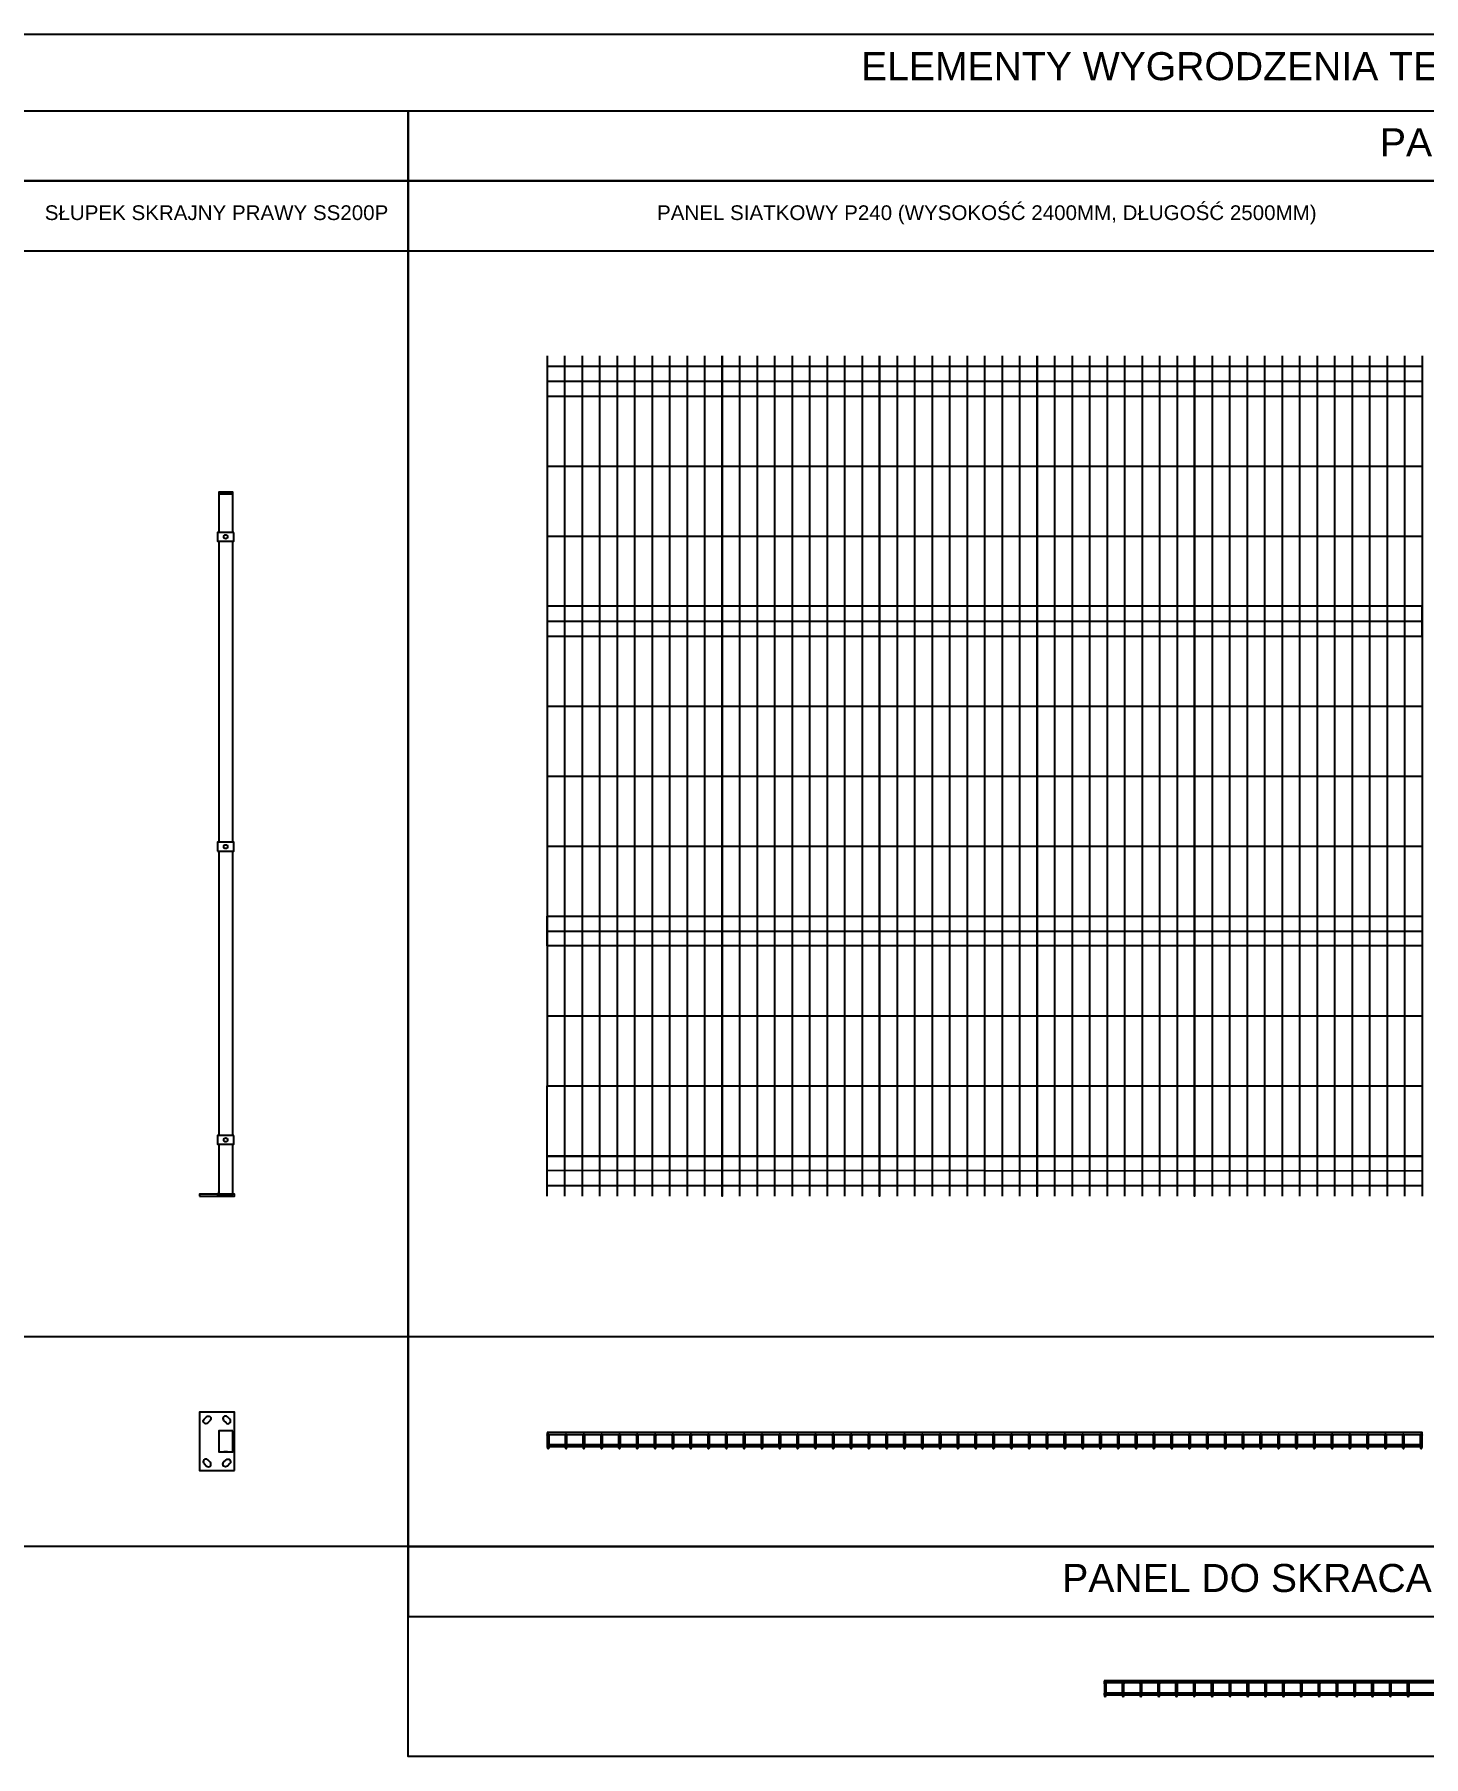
# Model space of a CAD drawing. Header units: millimetres. Extents: x 12058 to 45536, y -35768 to 10259.
# Drawn here: x 33569 to 37537, y -1398 to 3520 of the extents above; entities that cross this region are included whole.
import ezdxf

# ---------------------------------------------------------------- set-up
doc = ezdxf.new("R2010")
doc.units = ezdxf.units.MM
doc.layers.add('odboje_ Grupa-Stadnicki.pl', color=7, linetype='Continuous')
doc.layers.add('odboje_ Grupa-Stadnicki.pl @ 1', color=7, linetype='Continuous')
doc.styles.get("Standard").update_dxf_attribs({"font": 'arial.ttf'})

# ---------------------------------------------------------------- blocks, each defined once
blk = doc.blocks.new('SŁUPEK SKRAJNY PRAWY SS200P')
blk.add_line((25.5, -30), (14.5, -30))
for points in [[(45, -83.5), (45, 83.5), (-55, 83.5), (-55, -83.5)], [(40, 30), (0, 30), (0, -30), (40, -30)]]:
    blk.add_lwpolyline(points, close=True)
for points in [[(-24.2, 59.7), (-31.2, 52.7, -0.414214), (-41.8, 52.7), (-41.8, 52.7, -0.414214), (-41.8, 63.3), (-34.8, 70.3, -0.414214), (-24.2, 70.3), (-24.2, 70.3, -0.414214)], [(14.2, 59.7), (21.2, 52.7, 0.414214), (31.8, 52.7), (31.8, 52.7, 0.414214), (31.8, 63.3), (24.8, 70.3, 0.414214), (14.2, 70.3), (14.2, 70.3, 0.414214)], [(-24.2, -59.7), (-31.2, -52.7, 0.414214), (-41.8, -52.7), (-41.8, -52.7, 0.414214), (-41.8, -63.3), (-34.8, -70.3, 0.414214), (-24.2, -70.3), (-24.2, -70.3, 0.414214)], [(14.2, -59.7), (21.2, -52.7, -0.414214), (31.8, -52.7), (31.8, -52.7, -0.414214), (31.8, -63.3), (24.8, -70.3, -0.414214), (14.2, -70.3), (14.2, -70.3, -0.414214)]]:
    blk.add_lwpolyline(points, format="xyb", close=True)
blk = doc.blocks.new('PANEL SIATKOWY P240 (2500X2400)')
blk.add_lwpolyline([(-1250, 0), (-1250, -5), (1250, -5), (1250, 0)], close=True)
for points in [[(-1249.1, -35), (-1250, -35), (-1250, -40), (-1249.1, -40)], [(-1198.2, -35), (-1244.1, -35)], [(-1244.1, -40), (-1198.2, -40)], [(-1147.3, -35), (-1193.2, -35)], [(-1193.2, -40), (-1147.3, -40)], [(-1096.4, -35), (-1142.3, -35)], [(-1142.3, -40), (-1096.4, -40)], [(-1045.5, -35), (-1091.4, -35)], [(-1091.4, -40), (-1045.5, -40)], [(-994.6, -35), (-1040.5, -35)], [(-1040.5, -40), (-994.6, -40)], [(-943.7, -35), (-989.6, -35)], [(-989.6, -40), (-943.7, -40)], [(-892.8, -35), (-938.7, -35)], [(-938.7, -40), (-892.8, -40)], [(-841.9, -35), (-887.8, -35)], [(-887.8, -40), (-841.9, -40)], [(-791, -35), (-836.9, -35)], [(-836.9, -40), (-791, -40)], [(-740.1, -35), (-786, -35)], [(-786, -40), (-740.1, -40)], [(-689.2, -35), (-735.1, -35)], [(-735.1, -40), (-689.2, -40)], [(-638.3, -35), (-684.2, -35)], [(-684.2, -40), (-638.3, -40)], [(-587.4, -35), (-633.3, -35)], [(-633.3, -40), (-587.4, -40)], [(-536.5, -35), (-582.4, -35)], [(-582.4, -40), (-536.5, -40)], [(-485.6, -35), (-531.5, -35)], [(-531.5, -40), (-485.6, -40)], [(-434.7, -35), (-480.6, -35)], [(-480.6, -40), (-434.7, -40)], [(-383.8, -35), (-429.7, -35)], [(-429.7, -40), (-383.8, -40)], [(-332.9, -35), (-378.8, -35)], [(-378.8, -40), (-332.9, -40)], [(-282, -35), (-327.9, -35)], [(-327.9, -40), (-282, -40)], [(-231.1, -35), (-277, -35)], [(-277, -40), (-231.1, -40)], [(-180.2, -35), (-226.1, -35)], [(-226.1, -40), (-180.2, -40)], [(-129.3, -35), (-175.2, -35)], [(-175.2, -40), (-129.3, -40)], [(-78.4, -35), (-124.3, -35)], [(-124.3, -40), (-78.4, -40)], [(-27.5, -35), (-73.4, -35)], [(-73.4, -40), (-27.5, -40)], [(23.4, -35), (-22.5, -35)], [(-22.5, -40), (23.4, -40)], [(74.3, -35), (28.4, -35)], [(28.4, -40), (74.3, -40)], [(125.2, -35), (79.3, -35)], [(79.3, -40), (125.2, -40)], [(176.1, -35), (130.2, -35)], [(130.2, -40), (176.1, -40)], [(227, -35), (181.1, -35)], [(181.1, -40), (227, -40)], [(277.9, -35), (232, -35)], [(232, -40), (277.9, -40)], [(328.8, -35), (282.9, -35)], [(282.9, -40), (328.8, -40)], [(379.7, -35), (333.8, -35)], [(333.8, -40), (379.7, -40)], [(430.6, -35), (384.7, -35)], [(384.7, -40), (430.6, -40)], [(481.5, -35), (435.6, -35)], [(435.6, -40), (481.5, -40)], [(532.4, -35), (486.5, -35)], [(486.5, -40), (532.4, -40)], [(583.3, -35), (537.4, -35)], [(537.4, -40), (583.3, -40)], [(634.2, -35), (588.3, -35)], [(588.3, -40), (634.2, -40)], [(685.1, -35), (639.2, -35)], [(639.2, -40), (685.1, -40)], [(736, -35), (690.1, -35)], [(690.1, -40), (736, -40)], [(786.9, -35), (741, -35)], [(741, -40), (786.9, -40)], [(837.8, -35), (791.9, -35)], [(791.9, -40), (837.8, -40)], [(888.7, -35), (842.8, -35)], [(842.8, -40), (888.7, -40)], [(939.6, -35), (893.7, -35)], [(893.7, -40), (939.6, -40)], [(990.5, -35), (944.6, -35)], [(944.6, -40), (990.5, -40)], [(1041.4, -35), (995.5, -35)], [(995.5, -40), (1041.4, -40)], [(1092.3, -35), (1046.4, -35)], [(1046.4, -40), (1092.3, -40)], [(1143.2, -35), (1097.3, -35)], [(1097.3, -40), (1143.2, -40)], [(1194.1, -35), (1148.2, -35)], [(1148.2, -40), (1194.1, -40)], [(1245, -35), (1199.1, -35)], [(1199.1, -40), (1245, -40)], [(1250, -40), (1250, -35)]]:
    blk.add_lwpolyline(points)
for points in [[(-1249.1, -7.5), (-1249.1, -42.5, 0.414214), (-1246.6, -45), (-1246.6, -45, 0.414214), (-1244.1, -42.5), (-1244.1, -7.5, 0.414214), (-1246.6, -5), (-1246.6, -5, 0.414214)], [(-1198.2, -7.5), (-1198.2, -42.5, 0.414214), (-1195.7, -45), (-1195.7, -45, 0.414214), (-1193.2, -42.5), (-1193.2, -7.5, 0.414214), (-1195.7, -5), (-1195.7, -5, 0.414214)], [(-1147.3, -7.5), (-1147.3, -42.5, 0.414214), (-1144.8, -45), (-1144.8, -45, 0.414214), (-1142.3, -42.5), (-1142.3, -7.5, 0.414214), (-1144.8, -5), (-1144.8, -5, 0.414214)], [(-1096.4, -7.5), (-1096.4, -42.5, 0.414214), (-1093.9, -45), (-1093.9, -45, 0.414214), (-1091.4, -42.5), (-1091.4, -7.5, 0.414214), (-1093.9, -5), (-1093.9, -5, 0.414214)], [(-1045.5, -7.5), (-1045.5, -42.5, 0.414214), (-1043, -45), (-1043, -45, 0.414214), (-1040.5, -42.5), (-1040.5, -7.5, 0.414214), (-1043, -5), (-1043, -5, 0.414214)], [(-994.6, -7.5), (-994.6, -42.5, 0.414214), (-992.1, -45), (-992.1, -45, 0.414214), (-989.6, -42.5), (-989.6, -7.5, 0.414214), (-992.1, -5), (-992.1, -5, 0.414214)], [(-943.7, -7.5), (-943.7, -42.5, 0.414214), (-941.2, -45), (-941.2, -45, 0.414214), (-938.7, -42.5), (-938.7, -7.5, 0.414214), (-941.2, -5), (-941.2, -5, 0.414214)], [(-892.8, -7.5), (-892.8, -42.5, 0.414214), (-890.3, -45), (-890.3, -45, 0.414214), (-887.8, -42.5), (-887.8, -7.5, 0.414214), (-890.3, -5), (-890.3, -5, 0.414214)], [(-841.9, -7.5), (-841.9, -42.5, 0.414214), (-839.4, -45), (-839.4, -45, 0.414214), (-836.9, -42.5), (-836.9, -7.5, 0.414214), (-839.4, -5), (-839.4, -5, 0.414214)], [(-791, -7.5), (-791, -42.5, 0.414214), (-788.5, -45), (-788.5, -45, 0.414214), (-786, -42.5), (-786, -7.5, 0.414214), (-788.5, -5), (-788.5, -5, 0.414214)], [(-740.1, -7.5), (-740.1, -42.5, 0.414214), (-737.6, -45), (-737.6, -45, 0.414214), (-735.1, -42.5), (-735.1, -7.5, 0.414214), (-737.6, -5), (-737.6, -5, 0.414214)], [(-689.2, -7.5), (-689.2, -42.5, 0.414214), (-686.7, -45), (-686.7, -45, 0.414214), (-684.2, -42.5), (-684.2, -7.5, 0.414214), (-686.7, -5), (-686.7, -5, 0.414214)], [(-638.3, -7.5), (-638.3, -42.5, 0.414214), (-635.8, -45), (-635.8, -45, 0.414214), (-633.3, -42.5), (-633.3, -7.5, 0.414214), (-635.8, -5), (-635.8, -5, 0.414214)], [(-587.4, -7.5), (-587.4, -42.5, 0.414214), (-584.9, -45), (-584.9, -45, 0.414214), (-582.4, -42.5), (-582.4, -7.5, 0.414214), (-584.9, -5), (-584.9, -5, 0.414214)], [(-536.5, -7.5), (-536.5, -42.5, 0.414214), (-534, -45), (-534, -45, 0.414214), (-531.5, -42.5), (-531.5, -7.5, 0.414214), (-534, -5), (-534, -5, 0.414214)], [(-485.6, -7.5), (-485.6, -42.5, 0.414214), (-483.1, -45), (-483.1, -45, 0.414214), (-480.6, -42.5), (-480.6, -7.5, 0.414214), (-483.1, -5), (-483.1, -5, 0.414214)], [(-434.7, -7.5), (-434.7, -42.5, 0.414214), (-432.2, -45), (-432.2, -45, 0.414214), (-429.7, -42.5), (-429.7, -7.5, 0.414214), (-432.2, -5), (-432.2, -5, 0.414214)], [(-383.8, -7.5), (-383.8, -42.5, 0.414214), (-381.3, -45), (-381.3, -45, 0.414214), (-378.8, -42.5), (-378.8, -7.5, 0.414214), (-381.3, -5), (-381.3, -5, 0.414214)], [(-332.9, -7.5), (-332.9, -42.5, 0.414214), (-330.4, -45), (-330.4, -45, 0.414214), (-327.9, -42.5), (-327.9, -7.5, 0.414214), (-330.4, -5), (-330.4, -5, 0.414214)], [(-282, -7.5), (-282, -42.5, 0.414214), (-279.5, -45), (-279.5, -45, 0.414214), (-277, -42.5), (-277, -7.5, 0.414214), (-279.5, -5), (-279.5, -5, 0.414214)], [(-231.1, -7.5), (-231.1, -42.5, 0.414214), (-228.6, -45), (-228.6, -45, 0.414214), (-226.1, -42.5), (-226.1, -7.5, 0.414214), (-228.6, -5), (-228.6, -5, 0.414214)], [(-180.2, -7.5), (-180.2, -42.5, 0.414214), (-177.7, -45), (-177.7, -45, 0.414214), (-175.2, -42.5), (-175.2, -7.5, 0.414214), (-177.7, -5), (-177.7, -5, 0.414214)], [(-129.3, -7.5), (-129.3, -42.5, 0.414214), (-126.8, -45), (-126.8, -45, 0.414214), (-124.3, -42.5), (-124.3, -7.5, 0.414214), (-126.8, -5), (-126.8, -5, 0.414214)], [(-78.4, -7.5), (-78.4, -42.5, 0.414214), (-75.9, -45), (-75.9, -45, 0.414214), (-73.4, -42.5), (-73.4, -7.5, 0.414214), (-75.9, -5), (-75.9, -5, 0.414214)], [(-27.5, -7.5), (-27.5, -42.5, 0.414214), (-25, -45), (-25, -45, 0.414214), (-22.5, -42.5), (-22.5, -7.5, 0.414214), (-25, -5), (-25, -5, 0.414214)], [(23.4, -7.5), (23.4, -42.5, 0.414214), (25.9, -45), (25.9, -45, 0.414214), (28.4, -42.5), (28.4, -7.5, 0.414214), (25.9, -5), (25.9, -5, 0.414214)], [(74.3, -7.5), (74.3, -42.5, 0.414214), (76.8, -45), (76.8, -45, 0.414214), (79.3, -42.5), (79.3, -7.5, 0.414214), (76.8, -5), (76.8, -5, 0.414214)], [(125.2, -7.5), (125.2, -42.5, 0.414214), (127.7, -45), (127.7, -45, 0.414214), (130.2, -42.5), (130.2, -7.5, 0.414214), (127.7, -5), (127.7, -5, 0.414214)], [(176.1, -7.5), (176.1, -42.5, 0.414214), (178.6, -45), (178.6, -45, 0.414214), (181.1, -42.5), (181.1, -7.5, 0.414214), (178.6, -5), (178.6, -5, 0.414214)], [(227, -7.5), (227, -42.5, 0.414214), (229.5, -45), (229.5, -45, 0.414214), (232, -42.5), (232, -7.5, 0.414214), (229.5, -5), (229.5, -5, 0.414214)], [(277.9, -7.5), (277.9, -42.5, 0.414214), (280.4, -45), (280.4, -45, 0.414214), (282.9, -42.5), (282.9, -7.5, 0.414214), (280.4, -5), (280.4, -5, 0.414214)], [(328.8, -7.5), (328.8, -42.5, 0.414214), (331.3, -45), (331.3, -45, 0.414214), (333.8, -42.5), (333.8, -7.5, 0.414214), (331.3, -5), (331.3, -5, 0.414214)], [(379.7, -7.5), (379.7, -42.5, 0.414214), (382.2, -45), (382.2, -45, 0.414214), (384.7, -42.5), (384.7, -7.5, 0.414214), (382.2, -5), (382.2, -5, 0.414214)], [(430.6, -7.5), (430.6, -42.5, 0.414214), (433.1, -45), (433.1, -45, 0.414214), (435.6, -42.5), (435.6, -7.5, 0.414214), (433.1, -5), (433.1, -5, 0.414214)], [(481.5, -7.5), (481.5, -42.5, 0.414214), (484, -45), (484, -45, 0.414214), (486.5, -42.5), (486.5, -7.5, 0.414214), (484, -5), (484, -5, 0.414214)], [(532.4, -7.5), (532.4, -42.5, 0.414214), (534.9, -45), (534.9, -45, 0.414214), (537.4, -42.5), (537.4, -7.5, 0.414214), (534.9, -5), (534.9, -5, 0.414214)], [(583.3, -7.5), (583.3, -42.5, 0.414214), (585.8, -45), (585.8, -45, 0.414214), (588.3, -42.5), (588.3, -7.5, 0.414214), (585.8, -5), (585.8, -5, 0.414214)], [(634.2, -7.5), (634.2, -42.5, 0.414214), (636.7, -45), (636.7, -45, 0.414214), (639.2, -42.5), (639.2, -7.5, 0.414214), (636.7, -5), (636.7, -5, 0.414214)], [(685.1, -7.5), (685.1, -42.5, 0.414214), (687.6, -45), (687.6, -45, 0.414214), (690.1, -42.5), (690.1, -7.5, 0.414214), (687.6, -5), (687.6, -5, 0.414214)], [(736, -7.5), (736, -42.5, 0.414214), (738.5, -45), (738.5, -45, 0.414214), (741, -42.5), (741, -7.5, 0.414214), (738.5, -5), (738.5, -5, 0.414214)], [(786.9, -7.5), (786.9, -42.5, 0.414214), (789.4, -45), (789.4, -45, 0.414214), (791.9, -42.5), (791.9, -7.5, 0.414214), (789.4, -5), (789.4, -5, 0.414214)], [(837.8, -7.5), (837.8, -42.5, 0.414214), (840.3, -45), (840.3, -45, 0.414214), (842.8, -42.5), (842.8, -7.5, 0.414214), (840.3, -5), (840.3, -5, 0.414214)], [(888.7, -7.5), (888.7, -42.5, 0.414214), (891.2, -45), (891.2, -45, 0.414214), (893.7, -42.5), (893.7, -7.5, 0.414214), (891.2, -5), (891.2, -5, 0.414214)], [(939.6, -7.5), (939.6, -42.5, 0.414214), (942.1, -45), (942.1, -45, 0.414214), (944.6, -42.5), (944.6, -7.5, 0.414214), (942.1, -5), (942.1, -5, 0.414214)], [(990.5, -7.5), (990.5, -42.5, 0.414214), (993, -45), (993, -45, 0.414214), (995.5, -42.5), (995.5, -7.5, 0.414214), (993, -5), (993, -5, 0.414214)], [(1041.4, -7.5), (1041.4, -42.5, 0.414214), (1043.9, -45), (1043.9, -45, 0.414214), (1046.4, -42.5), (1046.4, -7.5, 0.414214), (1043.9, -5), (1043.9, -5, 0.414214)], [(1092.3, -7.5), (1092.3, -42.5, 0.414214), (1094.8, -45), (1094.8, -45, 0.414214), (1097.3, -42.5), (1097.3, -7.5, 0.414214), (1094.8, -5), (1094.8, -5, 0.414214)], [(1143.2, -7.5), (1143.2, -42.5, 0.414214), (1145.7, -45), (1145.7, -45, 0.414214), (1148.2, -42.5), (1148.2, -7.5, 0.414214), (1145.7, -5), (1145.7, -5, 0.414214)], [(1194.1, -7.5), (1194.1, -42.5, 0.414214), (1196.6, -45), (1196.6, -45, 0.414214), (1199.1, -42.5), (1199.1, -7.5, 0.414214), (1196.6, -5), (1196.6, -5, 0.414214)], [(1245, -7.5), (1245, -42.5, 0.414214), (1247.5, -45), (1247.5, -45, 0.414214), (1250, -42.5), (1250, -7.5, 0.414214), (1247.5, -5), (1247.5, -5, 0.414214)]]:
    blk.add_lwpolyline(points, format="xyb", close=True)
for centre in [(-1246.6, -7.5), (-1195.7, -7.5), (-1144.8, -7.5), (-1093.9, -7.5), (-1043, -7.5), (-992.1, -7.5), (-941.2, -7.5), (-890.3, -7.5), (-839.4, -7.5), (-788.5, -7.5), (-737.6, -7.5), (-686.7, -7.5), (-635.8, -7.5), (-584.9, -7.5), (-534, -7.5), (-483.1, -7.5), (-432.2, -7.5), (-381.3, -7.5), (-330.4, -7.5), (-279.5, -7.5), (-228.6, -7.5), (-177.7, -7.5), (-126.8, -7.5), (-75.9, -7.5), (-25, -7.5), (25.9, -7.5), (76.8, -7.5), (127.7, -7.5), (178.6, -7.5), (229.5, -7.5), (280.4, -7.5), (331.3, -7.5), (382.2, -7.5), (433.1, -7.5), (484, -7.5), (534.9, -7.5), (585.8, -7.5), (636.7, -7.5), (687.6, -7.5), (738.5, -7.5), (789.4, -7.5), (840.3, -7.5), (891.2, -7.5), (942.1, -7.5), (993, -7.5), (1043.9, -7.5), (1094.8, -7.5), (1145.7, -7.5), (1196.6, -7.5), (1247.5, -7.5)]:
    blk.add_circle(centre, 2.5)

msp = doc.modelspace()

# ---------------------------------------------------------------- linework, layer by layer
at = {"layer": 'odboje_ Grupa-Stadnicki.pl'}
for p, q in [((27036.284, 2902.236), (41236.284, 2902.236)), ((30336.284, 2902.236), (45536.284, 2902.236)), ((35032.988, 2602.236), (35032.988, 517.236)), ((35082.988, 2602.236), (35082.988, 202.236)), ((35132.988, 2602.236), (35132.988, 202.236)), ((35182.988, 2602.236), (35182.988, 202.236)), ((35232.988, 2602.236), (35232.988, 202.236)), ((35282.988, 2602.236), (35282.988, 202.236)), ((35332.988, 2602.236), (35332.988, 202.236)), ((35382.988, 2602.236), (35382.988, 202.236)), ((35432.988, 2602.236), (35432.988, 202.236)), ((35482.988, 2602.236), (35482.988, 202.236)), ((35582.988, 2602.236), (35582.988, 202.236)), ((35632.988, 2602.236), (35632.988, 202.236)), ((35682.988, 2602.236), (35682.988, 202.236)), ((35732.988, 2602.236), (35732.988, 202.236)), ((35782.988, 2602.236), (35782.988, 202.236)), ((35832.988, 2602.236), (35832.988, 202.236)), ((35882.988, 2602.236), (35882.988, 202.236)), ((35932.988, 2602.236), (35932.988, 202.236)), ((36032.988, 2602.236), (36032.988, 202.236)), ((36082.988, 2602.236), (36082.988, 202.236)), ((36132.988, 2602.236), (36132.988, 202.236)), ((36182.988, 2602.236), (36182.988, 202.236)), ((36232.988, 2602.236), (36232.988, 202.236)), ((36282.988, 2602.236), (36282.988, 202.236)), ((36332.988, 2602.236), (36332.988, 202.236)), ((36382.988, 2602.236), (36382.988, 202.236)), ((36482.988, 2602.236), (36482.988, 202.236)), ((36532.988, 2602.236), (36532.988, 202.236)), ((36582.988, 2602.236), (36582.988, 202.236)), ((36632.988, 2602.236), (36632.988, 202.236)), ((36682.988, 2602.236), (36682.988, 202.236)), ((36732.988, 2602.236), (36732.988, 202.236)), ((36782.988, 2602.236), (36782.988, 202.236)), ((36832.988, 2602.236), (36832.988, 202.236)), ((36932.988, 2602.236), (36932.988, 202.236)), ((36982.988, 2602.236), (36982.988, 202.236)), ((37032.988, 2602.236), (37032.988, 202.236)), ((37082.988, 2602.236), (37082.988, 202.236)), ((37132.988, 2602.236), (37132.988, 202.236)), ((37182.988, 2602.236), (37182.988, 202.236)), ((37232.988, 2602.236), (37232.988, 202.236)), ((37282.988, 2602.236), (37282.988, 202.236)), ((37332.988, 2602.236), (37332.988, 202.236)), ((37382.988, 2602.236), (37382.988, 202.236)), ((37432.988, 2602.236), (37432.988, 202.236)), ((37482.988, 2602.236), (37482.988, 202.236)), ((37532.988, 2602.236), (37532.988, 202.236)), ((35032.988, 2529.736), (37532.988, 2529.736)), ((35032.988, 2287.236), (37532.988, 2287.236)), ((35032.988, 2087.236), (37532.988, 2087.236)), ((35032.988, 1844.736), (37532.988, 1844.736)), ((35032.988, 1602.236), (37532.988, 1602.236)), ((35032.988, 1402.236), (37532.988, 1402.236)), ((35032.988, 1202.236), (37532.988, 1202.236)), ((35032.988, 959.736), (37532.988, 959.736)), ((35032.988, 717.236), (37532.988, 717.236)), ((35032.988, 517.236), (37532.988, 517.236)), ((35032.988, 202.236), (35032.988, 352.236)), ((35032.988, 277.236), (37532.988, 274.736)), ((34089.902, 208.236), (34094.902, 208.236)), ((34094.902, 208.236), (34094.902, 215.236)), ((27036.284, -197.764), (41236.284, -197.764)), ((30336.284, -197.764), (45536.284, -197.764)), ((34636.284, -797.764), (34636.284, -997.764)), ((34636.284, -997.764), (41236.284, -997.764))]:
    msp.add_line(p, q, dxfattribs=at)
for points in [[(28036.284, 3302.236), (45536.284, 3302.236), (45536.284, 3520.236), (28036.284, 3520.236)], [(28036.284, 3302.236), (34636.284, 3302.236), (34636.284, 3102.236), (28036.284, 3102.236)], [(34636.284, 3302.236), (41236.284, 3302.236), (41236.284, 3102.236), (34636.284, 3102.236)], [(31336.284, 3102.236), (34636.284, 3102.236), (34636.284, -797.764), (31336.284, -797.764)], [(34636.284, 3102.236), (37936.284, 3102.236), (37936.284, -797.764), (34636.284, -797.764)], [(35532.988, 2602.236), (35532.988, 202.236)], [(35982.988, 2602.236), (35982.988, 202.236)], [(36432.988, 2602.236), (36432.988, 202.236)], [(36882.988, 2602.236), (36882.988, 202.236)], [(34094.902, 2208.236), (34134.902, 2208.236), (34134.902, 2213.236), (34094.902, 2213.236)], [(34138.402, 2098.236), (34091.402, 2098.236), (34091.402, 2073.236), (34138.402, 2073.236)], [(35032.988, 1802.236), (37532.988, 1802.236), (37532.988, 1887.236), (35032.988, 1887.236)], [(34091.402, 1188.236), (34138.402, 1188.236), (34138.402, 1213.236), (34091.402, 1213.236)], [(37532.988, 917.236), (35032.988, 917.236), (35032.988, 1002.236), (37532.988, 1002.236)], [(34138.402, 375.736), (34091.402, 375.736), (34091.402, 350.736), (34138.402, 350.736)], [(37532.988, 232.236), (35032.988, 232.236), (35032.988, 317.236), (37532.988, 317.236)], [(34039.902, 202.236), (34139.902, 202.236), (34139.902, 208.236), (34039.902, 208.236)], [(34636.284, -797.764), (41236.284, -797.764), (41236.284, -1397.764), (34636.284, -1397.764)], [(36624.536, -1181.191), (36624.536, -1186.191), (39124.536, -1186.191), (39124.536, -1181.191)], [(36624.536, -1216.521), (36624.536, -1221.521), (39124.536, -1221.521), (39124.536, -1216.521)]]:
    msp.add_lwpolyline(points, close=True, dxfattribs=at)
for points in [[(37532.988, 2572.236), (35032.988, 2572.236), (35032.988, 2487.236), (37532.988, 2487.236)], [(34134.902, 2098.236), (34134.902, 2208.236), (34094.902, 2208.236), (34094.902, 2098.236)], [(34094.902, 2073.236), (34094.902, 1525.736)], [(34134.902, 1525.736), (34134.902, 2073.236)], [(34094.902, 1525.736), (34094.902, 1213.236)], [(34134.902, 1213.236), (34134.902, 1525.736)], [(34094.902, 1188.236), (34094.902, 890.736)], [(34134.902, 890.736), (34134.902, 1188.236)], [(34094.902, 890.736), (34094.902, 375.736)], [(34134.902, 375.736), (34134.902, 890.736)], [(37532.988, 317.236), (35032.988, 317.236), (35032.988, 517.236), (37532.988, 517.236)], [(34094.902, 350.736), (34094.902, 208.236), (34134.902, 208.236), (34134.902, 350.736)]]:
    msp.add_lwpolyline(points, dxfattribs=at)
for points in [[(36625.436, -1188.691), (36625.436, -1223.691, 0.41421356), (36627.936, -1226.191), (36627.936, -1226.191, 0.41421356), (36630.436, -1223.691), (36630.436, -1188.691, 0.41421356), (36627.936, -1186.191), (36627.936, -1186.191, 0.41421356)], [(36676.336, -1188.691), (36676.336, -1223.691, 0.41421356), (36678.836, -1226.191), (36678.836, -1226.191, 0.41421356), (36681.336, -1223.691), (36681.336, -1188.691, 0.41421356), (36678.836, -1186.191), (36678.836, -1186.191, 0.41421356)], [(36727.236, -1188.691), (36727.236, -1223.691, 0.41421356), (36729.736, -1226.191), (36729.736, -1226.191, 0.41421356), (36732.236, -1223.691), (36732.236, -1188.691, 0.41421356), (36729.736, -1186.191), (36729.736, -1186.191, 0.41421356)], [(36778.136, -1188.691), (36778.136, -1223.691, 0.41421356), (36780.636, -1226.191), (36780.636, -1226.191, 0.41421356), (36783.136, -1223.691), (36783.136, -1188.691, 0.41421356), (36780.636, -1186.191), (36780.636, -1186.191, 0.41421356)], [(36829.036, -1188.691), (36829.036, -1223.691, 0.41421356), (36831.536, -1226.191), (36831.536, -1226.191, 0.41421356), (36834.036, -1223.691), (36834.036, -1188.691, 0.41421356), (36831.536, -1186.191), (36831.536, -1186.191, 0.41421356)], [(36879.936, -1188.691), (36879.936, -1223.691, 0.41421356), (36882.436, -1226.191), (36882.436, -1226.191, 0.41421356), (36884.936, -1223.691), (36884.936, -1188.691, 0.41421356), (36882.436, -1186.191), (36882.436, -1186.191, 0.41421356)], [(36930.836, -1188.691), (36930.836, -1223.691, 0.41421356), (36933.336, -1226.191), (36933.336, -1226.191, 0.41421356), (36935.836, -1223.691), (36935.836, -1188.691, 0.41421356), (36933.336, -1186.191), (36933.336, -1186.191, 0.41421356)], [(36981.736, -1188.691), (36981.736, -1223.691, 0.41421356), (36984.236, -1226.191), (36984.236, -1226.191, 0.41421356), (36986.736, -1223.691), (36986.736, -1188.691, 0.41421356), (36984.236, -1186.191), (36984.236, -1186.191, 0.41421356)], [(37032.636, -1188.691), (37032.636, -1223.691, 0.41421356), (37035.136, -1226.191), (37035.136, -1226.191, 0.41421356), (37037.636, -1223.691), (37037.636, -1188.691, 0.41421356), (37035.136, -1186.191), (37035.136, -1186.191, 0.41421356)], [(37083.536, -1188.691), (37083.536, -1223.691, 0.41421356), (37086.036, -1226.191), (37086.036, -1226.191, 0.41421356), (37088.536, -1223.691), (37088.536, -1188.691, 0.41421356), (37086.036, -1186.191), (37086.036, -1186.191, 0.41421356)], [(37134.436, -1188.691), (37134.436, -1223.691, 0.41421356), (37136.936, -1226.191), (37136.936, -1226.191, 0.41421356), (37139.436, -1223.691), (37139.436, -1188.691, 0.41421356), (37136.936, -1186.191), (37136.936, -1186.191, 0.41421356)], [(37185.336, -1188.691), (37185.336, -1223.691, 0.41421356), (37187.836, -1226.191), (37187.836, -1226.191, 0.41421356), (37190.336, -1223.691), (37190.336, -1188.691, 0.41421356), (37187.836, -1186.191), (37187.836, -1186.191, 0.41421356)], [(37236.236, -1188.691), (37236.236, -1223.691, 0.41421356), (37238.736, -1226.191), (37238.736, -1226.191, 0.41421356), (37241.236, -1223.691), (37241.236, -1188.691, 0.41421356), (37238.736, -1186.191), (37238.736, -1186.191, 0.41421356)], [(37287.136, -1188.691), (37287.136, -1223.691, 0.41421356), (37289.636, -1226.191), (37289.636, -1226.191, 0.41421356), (37292.136, -1223.691), (37292.136, -1188.691, 0.41421356), (37289.636, -1186.191), (37289.636, -1186.191, 0.41421356)], [(37338.036, -1188.691), (37338.036, -1223.691, 0.41421356), (37340.536, -1226.191), (37340.536, -1226.191, 0.41421356), (37343.036, -1223.691), (37343.036, -1188.691, 0.41421356), (37340.536, -1186.191), (37340.536, -1186.191, 0.41421356)], [(37388.936, -1188.691), (37388.936, -1223.691, 0.41421356), (37391.436, -1226.191), (37391.436, -1226.191, 0.41421356), (37393.936, -1223.691), (37393.936, -1188.691, 0.41421356), (37391.436, -1186.191), (37391.436, -1186.191, 0.41421356)], [(37439.836, -1188.691), (37439.836, -1223.691, 0.41421356), (37442.336, -1226.191), (37442.336, -1226.191, 0.41421356), (37444.836, -1223.691), (37444.836, -1188.691, 0.41421356), (37442.336, -1186.191), (37442.336, -1186.191, 0.41421356)], [(37490.736, -1188.691), (37490.736, -1223.691, 0.41421356), (37493.236, -1226.191), (37493.236, -1226.191, 0.41421356), (37495.736, -1223.691), (37495.736, -1188.691, 0.41421356), (37493.236, -1186.191), (37493.236, -1186.191, 0.41421356)]]:
    msp.add_lwpolyline(points, format="xyb", close=True, dxfattribs=at)
for centre, radius in [((34114.902, 2085.736), 5.5), ((34114.902, 1200.736), 5.5), ((34114.902, 1200.736), 5.5), ((34114.902, 363.236), 5.5), ((36627.936, -1188.691), 2.5), ((36678.836, -1188.691), 2.5), ((36729.736, -1188.691), 2.5), ((36780.636, -1188.691), 2.5), ((36831.536, -1188.691), 2.5), ((36882.436, -1188.691), 2.5), ((36933.336, -1188.691), 2.5), ((36984.236, -1188.691), 2.5), ((37035.136, -1188.691), 2.5), ((37086.036, -1188.691), 2.5), ((37136.936, -1188.691), 2.5), ((37187.836, -1188.691), 2.5), ((37238.736, -1188.691), 2.5), ((37289.636, -1188.691), 2.5), ((37340.536, -1188.691), 2.5), ((37391.436, -1188.691), 2.5), ((37442.336, -1188.691), 2.5), ((37493.236, -1188.691), 2.5)]:
    msp.add_circle(centre, radius, dxfattribs=at)

# ---------------------------------------------------------------- block references
at = {"layer": 'odboje_ Grupa-Stadnicki.pl @ 1'}
for name, p in [('SŁUPEK SKRAJNY PRAWY SS200P', (34094.902, -497.764)), ('PANEL SIATKOWY P240 (2500X2400)', (36282.988, -472.764))]:
    msp.add_blockref(name, p, dxfattribs=at)

# ---------------------------------------------------------------- texts
at = {"layer": 'odboje_ Grupa-Stadnicki.pl', "attachment_point": 1}
for s, width, gutter_width, heights, insert, char_height in [('\\pi7894;ELEMENTY WYGRODZENIA TECHNOLOGICZNEGO', 18500, 0, [573.659], (28036.284, 3469.654), 80), ('\\pi2776.3;PANELE SIATKOWE', 6600, 0, [573.659], (34636.284, 3252.249), 80), ('\\P\\pi61.829;SŁUPEK SKRAJNY PRAWY SS200P', 1100, 1, [200], (33536.284, 3102.236), 42), ('\\P\\pi711.02;PANEL SIATKOWY P240 (WYSOKOŚĆ 2400MM, DŁUGOŚĆ 2500MM)', 3300, 1, [400], (34636.284, 3102.236), 42), ('\\pi1868.7;PANEL DO SKRACANIA O OCZKO (EDYCJA CO 50MM)', 6600, 0, [573.659], (34636.284, -847.751), 80)]:
    msp.add_mtext_dynamic_manual_height_columns(s, width=width, gutter_width=gutter_width, heights=heights, dxfattribs=dict(at, insert=insert, char_height=char_height))

doc.saveas('drawing.dxf')
